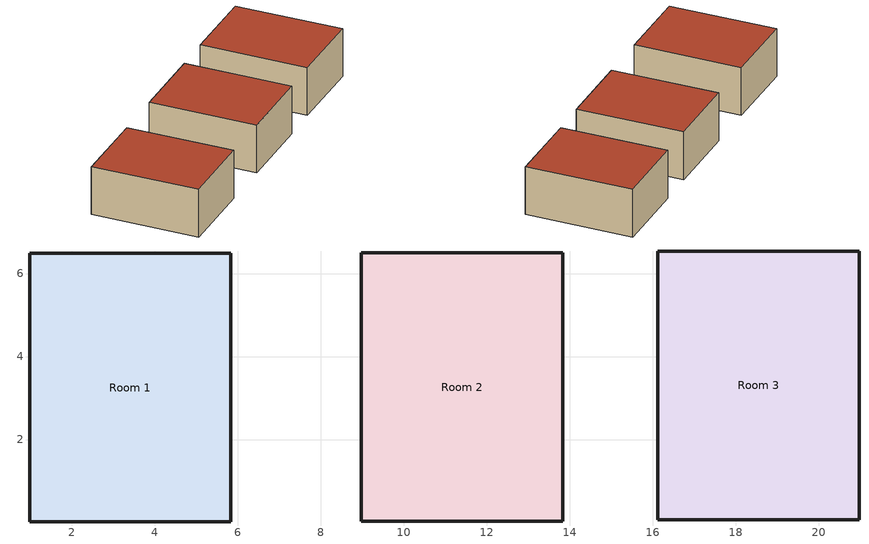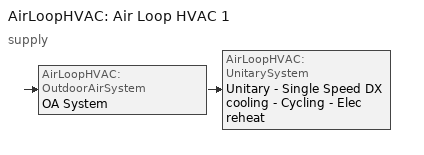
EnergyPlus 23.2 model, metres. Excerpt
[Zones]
Room 1
 floor ground (ExtSlabCarpet 4in ClimateZone 1-8): 5.84,6.49 5.84,0.02 0.98,0.02 0.98,6.49 z0
 wall outside (ASHRAE 189.1-2009 ExtWall Mass ClimateZone 5): 5.84,6.49 0.98,6.49 0.98,0.02 5.84,0.02 5.84,6.49 z0:3
 roof outside (ASHRAE 189.1-2009 ExtRoof IEAD ClimateZone 2-5): 5.84,0.02 5.84,6.49 0.98,6.49 0.98,0.02 z3
Room 2
 floor ground (ExtSlabCarpet 4in ClimateZone 1-8): 13.84,6.5 13.84,0.03 8.98,0.03 8.98,6.5 z0
 wall outside (ASHRAE 189.1-2009 ExtWall Mass ClimateZone 5): 8.98,0.03 13.84,0.03 13.84,6.5 8.98,6.5 8.98,0.03 z0:3
 roof outside (ASHRAE 189.1-2009 ExtRoof IEAD ClimateZone 2-5): 13.84,0.03 13.84,6.5 8.98,6.5 8.98,0.03 z3
Room 3
 floor ground (ExtSlabCarpet 4in ClimateZone 1-8): 20.97,6.54 20.97,0.07 16.12,0.07 16.12,6.54 z0
 wall outside (ASHRAE 189.1-2009 ExtWall Mass ClimateZone 5): 20.97,6.54 16.12,6.54 16.12,0.07 20.97,0.07 20.97,6.54 z0:3
 roof outside (ASHRAE 189.1-2009 ExtRoof IEAD ClimateZone 2-5): 20.97,0.07 20.97,6.54 16.12,6.54 16.12,0.07 z3
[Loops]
AirLoopHVAC 'Air Loop HVAC 1'
 supply: AirLoopHVAC:OutdoorAirSystem 'OA System' > AirLoopHVAC:UnitarySystem 'Unitary - Single Speed DX cooling - Cycling - Elec reheat'
[Building]
Building 1
[Site:Location]
BANGKOK: Latitude {deg}=13.92; Longitude {deg}=100.6; Time Zone {hr}=7; Elevation {m}=12
[SizingPeriod:DesignDay] Month=4; Day of Month=21; Day Type=SummerDesignDay; Daily Dry-Bulb Temperature Range {deltaC}=9.2; Dry-Bulb Temperature Range Modifier Type=DefaultMultipliers; Barometric Pressure {Pa}=101181; Wind Speed {m/s}=4.1; Wind Direction {deg}=180; Rain Indicator=No; Snow Indicator=No; Daylight Saving Time Indicator=No; Solar Model Indicator=ASHRAETau; ASHRAE Clear Sky Optical Depth for Beam Irradiance (taub)=0.7; ASHRAE Clear Sky Optical Depth for Diffuse Irradiance (taud)=1.538; Begin Environment Reset Mode=FullResetAtBeginEnvironment
Name | Maximum Dry-Bulb Temperature {C} | Humidity Condition Type | Wetbulb or DewPoint at Maximum Dry-Bulb {C} | Enthalpy at Maximum Dry-Bulb {J/kg}
BANGKOK Ann Clg .4% Condns DB=>MWB | 37.2 | Wetbulb | 26.7
BANGKOK Ann Clg .4% Condns DP=>MDB | 32.1 | Dewpoint | 28.7
BANGKOK Ann Clg .4% Condns Enth=>MDB | 34 | Enthalpy |  | 98000
BANGKOK Ann Clg .4% Condns WB=>MDB | 34.2 | Wetbulb | 29.6
[Material] Thermal Absorptance=0.9
Name | Roughness | Thickness {m} | Conductivity {W/m-K} | Density {kg/m3} | Specific Heat {J/kg-K} | Solar Absorptance | Visible Absorptance
1/2IN Gypsum | Smooth | 0.0127 | 0.16 | 784.9 | 830 | 0.4 | 0.4
1IN Stucco | Smooth | 0.0253 | 0.6918 | 1858 | 837 | 0.92 | 0.92
8IN Concrete HW | MediumRough | 0.2033 | 1.7296 | 2243 | 837 | 0.65 | 0.65
MAT-CC05 4 HW CONCRETE | Rough | 0.1016 | 1.311 | 2240 | 836.8 | 0.85 | 0.85
Metal Decking | MediumSmooth | 0.0015 | 45.006 | 7680 | 418.4 | 0.6 | 0.6
Roof Insulation [21] | MediumRough | 0.2105 | 0.049 | 265 | 836.8 | 0.7 | 0.7
Roof Membrane | VeryRough | 0.0095 | 0.16 | 1121.29 | 1460 | 0.7 | 0.7
Wall Insulation [40] | MediumRough | 0.0794 | 0.0432 | 91 | 837 | 0.5 | 0.5
[Material:NoMass]
CP02 CARPET PAD: Roughness=Smooth; Thermal Resistance {m2-K/W}=0.1; Thermal Absorptance=0.9; Solar Absorptance=0.8; Visible Absorptance=0.8
[Construction]
ASHRAE 189.1-2009 ExtRoof IEAD ClimateZone 2-5: Roof Membrane, Roof Insulation [21], Metal Decking
ASHRAE 189.1-2009 ExtWall Mass ClimateZone 5: 1IN Stucco, 8IN Concrete HW, Wall Insulation [40], 1/2IN Gypsum
ExtSlabCarpet 4in ClimateZone 1-8: MAT-CC05 4 HW CONCRETE, CP02 CARPET PAD
[Zone] Multiplier=1; Part of Total Floor Area=Yes
Room 1; Room 2; Room 3
[Space] Space Type=189.1-2009 - Office - OpenOffice - CZ4-8
Name | Zone
Space 101 | Room 1
Space 102 | Room 2
Space 103 | Room 3
[SpaceList]
189.1-2009 - Office - OpenOffice - CZ4-8: Space 101, Space 102, Space 103
[Lights]
189.1-2009 - Office - OpenOffice - CZ4-8 Lights: Zone or ZoneList or Space or SpaceList=189.1-2009 - Office - OpenOffice - CZ4-8; Schedule=Office Bldg Light; Design Level Calculation Method=Watts/Area; Watts per Zone Floor Area {W/m2}=10.6563
[People]
189.1-2009 - Office - OpenOffice - CZ4-8 People: Zone or ZoneList or Space or SpaceList=189.1-2009 - Office - OpenOffice - CZ4-8; Number of People Schedule=Office Work Occ; Number of People Calculation Method=People/Area; People per Floor Area {person/m2}=0.0565105; Fraction Radiant=0.3; Activity Level Schedule=Office Activity
[ElectricEquipment]
189.1-2009 - Office - OpenOffice - CZ4-8 Electric Equipment: Zone or ZoneList or Space or SpaceList=189.1-2009 - Office - OpenOffice - CZ4-8; Schedule=Office Bldg Equip; Design Level Calculation Method=Watts/Area; Watts per Zone Floor Area {W/m2}=7.64238
[ZoneInfiltration:DesignFlowRate]
189.1-2009 - Office - OpenOffice - CZ4-8 Infiltration: Zone or ZoneList or Space or SpaceList=189.1-2009 - Office - OpenOffice - CZ4-8; Schedule=Office Infil Quarter On; Design Flow Rate Calculation Method=Flow/ExteriorArea; Flow Rate per Exterior Surface Area {m3/s-m2}=0.000226568
[ZoneControl:Thermostat] Temperature Difference Between Cutout And Setpoint {deltaC}=0
Name | Zone or ZoneList | Control Type Schedule | Control 1
Room 2 Thermostat | Room 2 | Room 2 Thermostat Schedule | Thermostat Setpoint Dual Setpoint 2
Room 3 Thermostat | Room 3 | Room 3 Thermostat Schedule | Thermostat Setpoint Dual Setpoint 3
[ThermostatSetpoint:SingleCooling]
Name | Setpoint Temperature Schedule
Thermostat Setpoint Dual Setpoint 2 | Small Office ClgSetp 2
Thermostat Setpoint Dual Setpoint 3 | Small Office ClgSetp 3
[Sizing:Zone] Zone Cooling Design Supply Air Temperature Input Method=SupplyAirTemperature; Zone Cooling Design Supply Air Temperature {C}=14; Zone Cooling Design Supply Air Temperature Difference {deltaC}=11.11; Zone Heating Design Supply Air Temperature Input Method=SupplyAirTemperature; Zone Heating Design Supply Air Temperature {C}=40; Zone Heating Design Supply Air Temperature Difference {deltaC}=11.11; Zone Cooling Design Supply Air Humidity Ratio {kgWater/kgDryAir}=0.0085; Zone Heating Design Supply Air Humidity Ratio {kgWater/kgDryAir}=0.008; Cooling Design Air Flow Method=DesignDay; Cooling Design Air Flow Rate {m3/s}=0; Cooling Minimum Air Flow per Zone Floor Area {m3/s-m2}=0.000762; Cooling Minimum Air Flow {m3/s}=0; Cooling Minimum Air Flow Fraction=0; Heating Design Air Flow Method=DesignDay; Heating Design Air Flow Rate {m3/s}=0; Heating Maximum Air Flow per Zone Floor Area {m3/s-m2}=0.002032; Heating Maximum Air Flow {m3/s}=0.141576; Heating Maximum Air Flow Fraction=0.3; Account for Dedicated Outdoor Air System=No; Zone Load Sizing Method=Sensible Load Only No Latent Load; Zone Latent Cooling Design Supply Air Humidity Ratio Input Method=HumidityRatioDifference; Zone Cooling Design Supply Air Humidity Ratio Difference {kgWater/kgDryAir}=0.005; Zone Latent Heating Design Supply Air Humidity Ratio Input Method=HumidityRatioDifference; Zone Humidification Design Supply Air Humidity Ratio Difference {kgWater/kgDryAir}=0.005
Name | Design Specification Outdoor Air Object
Room 2 | Room 2 DSOA Space List
Room 3 | Room 3 DSOA Space List
[DesignSpecification:OutdoorAir]
189.1-2009 - Office - OpenOffice - CZ4-8 Ventilation: Outdoor Air Method=Sum; Outdoor Air Flow per Person {m3/s-person}=0.00943895; Outdoor Air Flow per Zone Floor Area {m3/s-m2}=0; Outdoor Air Flow per Zone {m3/s}=0; Outdoor Air Flow Air Changes per Hour {1/hr}=0
[DesignSpecification:OutdoorAir:SpaceList] Space Design Specification Outdoor Air Object Name 1=189.1-2009 - Office - OpenOffice - CZ4-8 Ventilation
Name | Space Name 1
Room 2 DSOA Space List | Space 102
Room 3 DSOA Space List | Space 103
[ZoneVentilation:DesignFlowRate] Schedule=Office Work Occ; Design Flow Rate Calculation Method=Flow/Person; Flow Rate per Person {m3/s-person}=0.00943895
Name | Zone or ZoneList or Space or SpaceList
Room 2 Ventilation per Person | Room 2
Room 3 Ventilation per Person | Room 3
[AirLoopHVAC]
Air Loop HVAC 1: Design Supply Air Flow Rate {m3/s}=AutoSize; Design Return Air Flow Fraction of Supply Air Flow=1
[Sizing:System]
Air Loop HVAC 1: Type of Load to Size On=Sensible; Design Outdoor Air Flow Rate {m3/s}=Autosize; Central Heating Maximum System Air Flow Ratio=0.3; Preheat Design Temperature {C}=7; Preheat Design Humidity Ratio {kgWater/kgDryAir}=0.008; Precool Design Temperature {C}=12.8; Precool Design Humidity Ratio {kgWater/kgDryAir}=0.008; Central Cooling Design Supply Air Temperature {C}=12.8; Central Heating Design Supply Air Temperature {C}=16.7; Type of Zone Sum to Use=NonCoincident; 100% Outdoor Air in Cooling=Yes; 100% Outdoor Air in Heating=Yes; Central Cooling Design Supply Air Humidity Ratio {kgWater/kgDryAir}=0.0085; Central Heating Design Supply Air Humidity Ratio {kgWater/kgDryAir}=0.008; Cooling Supply Air Flow Rate Method=DesignDay; Cooling Supply Air Flow Rate {m3/s}=0; Cooling Supply Air Flow Rate Per Floor Area {m3/s-m2}=0.00996765; Cooling Fraction of Autosized Cooling Supply Air Flow Rate=1; Cooling Supply Air Flow Rate Per Unit Cooling Capacity {m3/s-W}=3.94755e-05; Heating Supply Air Flow Rate Method=DesignDay; Heating Supply Air Flow Rate {m3/s}=0; Heating Supply Air Flow Rate Per Floor Area {m3/s-m2}=0.00996765; Heating Fraction of Autosized Heating Supply Air Flow Rate=1; Heating Fraction of Autosized Cooling Supply Air Flow Rate=1; Heating Supply Air Flow Rate Per Unit Heating Capacity {m3/s-W}=3.15882e-05; System Outdoor Air Method=ZoneSum; Zone Maximum Outdoor Air Fraction=1; Cooling Design Capacity Method=CoolingDesignCapacity; Cooling Design Capacity {W}=Autosize; Cooling Design Capacity Per Floor Area {W/m2}=234.7; Fraction of Autosized Cooling Design Capacity=1; Heating Design Capacity Method=HeatingDesignCapacity; Heating Design Capacity {W}=Autosize; Heating Design Capacity Per Floor Area {W/m2}=157; Fraction of Autosized Heating Design Capacity=1; Central Cooling Capacity Control Method=OnOff; Occupant Diversity=Autosize
[AvailabilityManager:Scheduled] Schedule=Always On Discrete
Air Loop HVAC 1 Availability Manager; OA System Availability Manager
[Controller:OutdoorAir]
Outdoor Air Controller: Minimum Outdoor Air Flow Rate {m3/s}=Autosize; Maximum Outdoor Air Flow Rate {m3/s}=Autosize; Economizer Control Type=NoEconomizer; Economizer Control Action Type=ModulateFlow; Economizer Maximum Limit Dry-Bulb Temperature {C}=28; Economizer Maximum Limit Enthalpy {J/kg}=64000; Economizer Minimum Limit Dry-Bulb Temperature {C}=-100; Lockout Type=NoLockout; Minimum Limit Type=FixedMinimum; Mechanical Ventilation Controller=Controller Mechanical Ventilation 1; High Humidity Control=No; Control High Indoor Humidity Based on Outdoor Humidity Ratio=Yes; Heat Recovery Bypass Control Type=BypassWhenOAFlowGreaterThanMinimum; Economizer Operation Staging=InterlockedWithMechanicalCooling
[Controller:MechanicalVentilation]
Controller Mechanical Ventilation 1: Availability Schedule=Always On Discrete hvac_library; Demand Controlled Ventilation=No; System Outdoor Air Method=ZoneSum
[SetpointManager:MixedAir]
Node 11 OS Default SPM: Control Variable=Temperature
[AirLoopHVAC:UnitarySystem]
Unitary - Single Speed DX cooling - Cycling - Elec reheat: Control Type=Load; Controlling Zone or Thermostat Location=Room 1; Dehumidification Control Type=None; Supply Fan=Fan On Off 8; Fan Placement=BlowThrough; DX Heating Coil Sizing Ratio=1; Cooling Coil=1 Spd DX Clg Coil 7; Use DOAS DX Cooling Coil=No; Minimum Supply Air Temperature {C}=2; Latent Load Control=SensibleOnlyLoadControl; Supplemental Heating Coil=Elec Htg Coil 15; Cooling Supply Air Flow Rate Method=SupplyAirFlowRate; Cooling Supply Air Flow Rate {m3/s}=Autosize; Heating Supply Air Flow Rate Method=None; No Load Supply Air Flow Rate Method=SupplyAirFlowRate; Maximum Supply Air Temperature {C}=80; Maximum Outdoor Dry-Bulb Temperature for Supplemental Heater Operation {C}=21; Ancillary On-Cycle Electric Power {W}=0; Ancillary Off-Cycle Electric Power {W}=0
[Fan:OnOff]
Fan On Off 8: Availability Schedule=Always On Discrete hvac_library; Fan Total Efficiency=0.6; Pressure Rise {Pa}=300; Maximum Flow Rate {m3/s}=Autosize; Motor Efficiency=0.8; Motor In Airstream Fraction=1; Fan Power Ratio Function of Speed Ratio Curve=Fan On Off Power Curve 3; Fan Efficiency Ratio Function of Speed Ratio Curve=Fan On Off Efficiency Curve 5
[Coil:Cooling:DX:SingleSpeed]
1 Spd DX Clg Coil 7: Availability Schedule=Always On Discrete hvac_library; Gross Rated Total Cooling Capacity {W}=Autosize; Gross Rated Sensible Heat Ratio=Autosize; Gross Rated Cooling COP {W/W}=3; Rated Air Flow Rate {m3/s}=Autosize; Rated Evaporator Fan Power Per Volume Flow Rate 2017 {W/(m3/s)}=773.3; Rated Evaporator Fan Power Per Volume Flow Rate 2023 {W/(m3/s)}=934.4; Total Cooling Capacity Function of Temperature Curve=Curve Biquadratic 19; Total Cooling Capacity Function of Flow Fraction Curve=Curve Quadratic 9; Energy Input Ratio Function of Temperature Curve=Curve Biquadratic 11; Energy Input Ratio Function of Flow Fraction Curve=Curve Quadratic 8; Part Load Fraction Correlation Curve=Curve Quadratic 18; Minimum Outdoor Dry-Bulb Temperature for Compressor Operation {C}=-25; Nominal Time for Condensate Removal to Begin {s}=0; Ratio of Initial Moisture Evaporation Rate and Steady State Latent Capacity=0; Maximum Cycling Rate {cycles/hr}=0; Latent Capacity Time Constant {s}=0; Condenser Type=AirCooled; Evaporative Condenser Effectiveness=0; Evaporative Condenser Air Flow Rate {m3/s}=Autosize; Evaporative Condenser Pump Rated Power Consumption {W}=Autosize; Crankcase Heater Capacity {W}=0; Maximum Outdoor Dry-Bulb Temperature for Crankcase Heater Operation {C}=0; Basin Heater Capacity {W/K}=0; Basin Heater Setpoint Temperature {C}=10
[Coil:Heating:Electric]
Elec Htg Coil 15: Availability Schedule=Always On Discrete hvac_library; Efficiency=1; Nominal Capacity {W}=Autosize
[SetpointManager:SingleZone:Cooling]
Setpoint Manager Single Zone Cooling: Control Variable=Temperature; Minimum Supply Air Temperature {C}=-99; Maximum Supply Air Temperature {C}=99; Control Zone=Room 1
[Schedule:Day:Interval]
Office Bldg Light Rule 1 Day Schedule: No, 24:00, 0.05
Office Bldg Light Default Schedule: No, 05:00, 0.05, 07:00, 0.1, 08:00, 0.3, 17:00, 0.9, 18:00, 0.7, 20:00, 0.5, 22:00, 0.3, 23:00, 0.1, 24:00, 0.05
Office Bldg Light Rule 2 Day Schedule: No, 06:00, 0.05, 08:00, 0.1, 14:00, 0.5, 17:00, 0.15, 24:00, 0.05
Office Bldg Light Summer Design Day; Office Bldg Equip Summer Design Day; Office Infil Quarter On Rule 1 Day Schedule: No, 24:00, 1
Office Bldg Light Winter Design Day; Office Bldg Occ Rule 1 Day Schedule; Office Bldg Occ Winter Design Day; Office Bldg Equip Winter Design Day: No, 24:00, 0
Office Bldg Occ Default Schedule: No, 06:00, 0, 07:00, 0.1, 08:00, 0.2, 12:00, 0.85, 13:00, 0.5, 17:00, 0.85, 18:00, 0.7, 20:00, 0.4, 22:00, 0.1, 24:00, 0.05
Office Bldg Occ Rule 2 Day Schedule: No, 06:00, 0, 08:00, 0.1, 14:00, 0.4, 17:00, 0.1, 24:00, 0
Office Bldg Occ Summer Design Day: No, 06:00, 0, 22:00, 1, 24:00, 0.05
Office Activity Default Schedule; Office Activity Summer Design Day; Office Activity Winter Design Day: No, 24:00, 132
Office Bldg Equip Rule 1 Day Schedule: No, 24:00, 0.3
Office Bldg Equip Default Schedule: No, 08:00, 0.4, 12:00, 0.9, 13:00, 0.8, 17:00, 0.9, 18:00, 0.8, 20:00, 0.6, 22:00, 0.5, 24:00, 0.4
Office Bldg Equip Rule 2 Day Schedule: No, 06:00, 0.3, 08:00, 0.4, 14:00, 0.5, 17:00, 0.35, 24:00, 0.3
Small Office ClgSetp Rule 1 Day Schedule 2; Small Office ClgSetp Winter Design Day 2; Small Office ClgSetp Rule 1 Day Schedule 3; Small Office ClgSetp Winter Design Day 3: No, 24:00, 26.7
Small Office ClgSetp Default Schedule 2; Small Office ClgSetp Summer Design Day 2; Small Office ClgSetp Default Schedule 3; Small Office ClgSetp Summer Design Day 3: No, 06:00, 26.7, 22:00, 24, 24:00, 26.7
Small Office ClgSetp Rule 2 Day Schedule 2; Small Office ClgSetp Rule 2 Day Schedule 3: No, 06:00, 26.7, 18:00, 24, 24:00, 26.7
Office Infil Quarter On Default Schedule; Office Infil Quarter On Summer Design Day: No, 06:00, 1, 22:00, 0.25, 24:00, 1
Office Infil Quarter On Rule 2 Day Schedule; Office Infil Quarter On Winter Design Day: No, 06:00, 1, 18:00, 0.25, 24:00, 1
[Schedule:Week:Daily]
Office Bldg Light Week Rule - Jan1-Dec31: Office Bldg Light Rule 1 Day Schedule, Office Bldg Light Default Schedule, Office Bldg Light Default Schedule, Office Bldg Light Default Schedule, Office Bldg Light Default Schedule, Office Bldg Light Default Schedule, Office Bldg Light Rule 2 Day Schedule, Office Bldg Light Default Schedule, Office Bldg Light Summer Design Day, Office Bldg Light Winter Design Day, Office Bldg Light Default Schedule, Office Bldg Light Default Schedule
Office Work Occ Week Rule - Jan1-Dec31: Office Bldg Occ Rule 1 Day Schedule, Office Bldg Occ Default Schedule, Office Bldg Occ Default Schedule, Office Bldg Occ Default Schedule, Office Bldg Occ Default Schedule, Office Bldg Occ Default Schedule, Office Bldg Occ Rule 2 Day Schedule, Office Bldg Occ Default Schedule, Office Bldg Occ Summer Design Day, Office Bldg Occ Winter Design Day, Office Bldg Occ Default Schedule, Office Bldg Occ Default Schedule
Office Activity Week Rule - Jan1-Dec31: Office Activity Default Schedule, Office Activity Default Schedule, Office Activity Default Schedule, Office Activity Default Schedule, Office Activity Default Schedule, Office Activity Default Schedule, Office Activity Default Schedule, Office Activity Default Schedule, Office Activity Summer Design Day, Office Activity Winter Design Day, Office Activity Default Schedule, Office Activity Default Schedule
Office Bldg Equip Week Rule - Jan1-Dec31: Office Bldg Equip Rule 1 Day Schedule, Office Bldg Equip Default Schedule, Office Bldg Equip Default Schedule, Office Bldg Equip Default Schedule, Office Bldg Equip Default Schedule, Office Bldg Equip Default Schedule, Office Bldg Equip Rule 2 Day Schedule, Office Bldg Equip Default Schedule, Office Bldg Equip Summer Design Day, Office Bldg Equip Winter Design Day, Office Bldg Equip Default Schedule, Office Bldg Equip Default Schedule
Small Office ClgSetp 2 Week Rule - Jan1-Dec31: Small Office ClgSetp Rule 1 Day Schedule 2, Small Office ClgSetp Default Schedule 2, Small Office ClgSetp Default Schedule 2, Small Office ClgSetp Default Schedule 2, Small Office ClgSetp Default Schedule 2, Small Office ClgSetp Default Schedule 2, Small Office ClgSetp Rule 2 Day Schedule 2, Small Office ClgSetp Default Schedule 2, Small Office ClgSetp Summer Design Day 2, Small Office ClgSetp Winter Design Day 2, Small Office ClgSetp Default Schedule 2, Small Office ClgSetp Default Schedule 2
Small Office ClgSetp 3 Week Rule - Jan1-Dec31: Small Office ClgSetp Rule 1 Day Schedule 3, Small Office ClgSetp Default Schedule 3, Small Office ClgSetp Default Schedule 3, Small Office ClgSetp Default Schedule 3, Small Office ClgSetp Default Schedule 3, Small Office ClgSetp Default Schedule 3, Small Office ClgSetp Rule 2 Day Schedule 3, Small Office ClgSetp Default Schedule 3, Small Office ClgSetp Summer Design Day 3, Small Office ClgSetp Winter Design Day 3, Small Office ClgSetp Default Schedule 3, Small Office ClgSetp Default Schedule 3
Office Infil Quarter On Week Rule - Jan1-Dec31: Office Infil Quarter On Rule 1 Day Schedule, Office Infil Quarter On Default Schedule, Office Infil Quarter On Default Schedule, Office Infil Quarter On Default Schedule, Office Infil Quarter On Default Schedule, Office Infil Quarter On Default Schedule, Office Infil Quarter On Rule 2 Day Schedule, Office Infil Quarter On Default Schedule, Office Infil Quarter On Summer Design Day, Office Infil Quarter On Winter Design Day, Office Infil Quarter On Default Schedule, Office Infil Quarter On Default Schedule
[Schedule:Year]
Office Bldg Light: Office Bldg Light Week Rule - Jan1-Dec31, 1, 1, 12, 31
Office Work Occ: Office Work Occ Week Rule - Jan1-Dec31, 1, 1, 12, 31
Office Activity: Office Activity Week Rule - Jan1-Dec31, 1, 1, 12, 31
Office Bldg Equip: Office Bldg Equip Week Rule - Jan1-Dec31, 1, 1, 12, 31
Small Office ClgSetp 2: Small Office ClgSetp 2 Week Rule - Jan1-Dec31, 1, 1, 12, 31
Small Office ClgSetp 3: Small Office ClgSetp 3 Week Rule - Jan1-Dec31, 1, 1, 12, 31
Office Infil Quarter On: Office Infil Quarter On Week Rule - Jan1-Dec31, 1, 1, 12, 31
[Schedule:Compact]
Room 2 Thermostat Schedule; Room 3 Thermostat Schedule: Through: 12/31, For: AllDays, Until: 24:00, 2
[Schedule:Constant] Hourly Value=1
Always On Discrete; Always On Discrete hvac_library
[Curve:Exponent]
Fan On Off Power Curve 3: Coefficient1 Constant=1; Coefficient2 Constant=0; Coefficient3 Constant=0; Minimum Value of x {BasedOnField A2}=0; Maximum Value of x {BasedOnField A2}=1
[Curve:Cubic]
Fan On Off Efficiency Curve 5: Coefficient1 Constant=1; Coefficient2 x=0; Coefficient3 x**2=0; Coefficient4 x**3=0; Minimum Value of x {BasedOnField A2}=0; Maximum Value of x {BasedOnField A2}=1
[Curve:Biquadratic] Minimum Value of x {BasedOnField A2}=17; Maximum Value of x {BasedOnField A2}=22; Minimum Value of y {BasedOnField A3}=13; Maximum Value of y {BasedOnField A3}=46
Name | Coefficient1 Constant | Coefficient2 x | Coefficient3 x**2 | Coefficient4 y | Coefficient5 y**2 | Coefficient6 x*y
Curve Biquadratic 19 | 0.766956 | 0.0107756 | -4.14703e-05 | 0.00134961 | -0.000261144 | 0.000457488
Curve Biquadratic 11 | 0.297145 | 0.0430933 | -0.000748766 | 0.00597727 | 0.000482112 | -0.000956448
[Curve:Quadratic]
Name | Coefficient1 Constant | Coefficient2 x | Coefficient3 x**2 | Minimum Value of x {BasedOnField A2} | Maximum Value of x {BasedOnField A2}
Curve Quadratic 9 | 0.8 | 0.2 | 0 | 0.5 | 1.5
Curve Quadratic 8 | 1.156 | -0.1816 | 0.0256 | 0.5 | 1.5
Curve Quadratic 18 | 0.75 | 0.25 | 0 | 0 | 1
